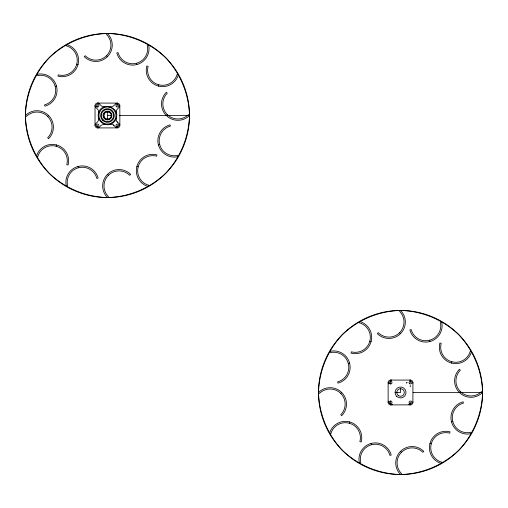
<?xml version="1.0" encoding="UTF-8"?>
<svg xmlns="http://www.w3.org/2000/svg" width="508" height="508" viewBox="0 0 508 508"><rect width="100%" height="100%" fill="white"/><g stroke="black" fill="none" stroke-linecap="round" stroke-linejoin="round"><path stroke-width="0.76" d="M98.787 103.429L98.196 103.092M98.539 113.125C96.196 120.663 105.391 127.724 112.071 123.508A9.233 9.233 0 0 0 116.37 117.9C119.875 106.566 101.175 101.556 98.539 113.125A4.242 4.242 0 0 0 97.536 109.131L95.771 107.366A2.502 2.502 0 0 1 95.771 103.829A2.502 2.502 0 0 1 99.308 103.829L101.06 105.594A4.255 4.255 0 0 0 105.067 106.597M167.246 114.567A15.075 15.075 0 0 0 188.563 114.567L189.509 115.513C188.881 137.16 180.34 157.785 165.475 173.533C149.727 188.398 129.102 196.939 107.455 197.568C85.808 196.939 65.183 188.398 49.435 173.533C34.569 157.785 26.029 137.16 25.4 115.513C26.029 93.866 34.569 73.241 49.435 57.493C65.183 42.628 85.808 34.087 107.455 33.458C129.102 34.087 149.727 42.628 165.475 57.493C180.34 73.241 188.881 93.866 189.509 115.513A16.408 16.408 0 0 1 166.3 115.513A16.408 16.408 0 0 1 166.3 92.304L167.246 93.25A15.075 15.075 0 0 0 167.246 114.567L166.3 115.513M388.468 383.826A2.502 2.502 0 0 1 391.281 380.155L391.293 380.073M460.337 391.541A15.075 15.075 0 0 0 481.654 391.541L482.6 392.487C481.971 414.134 473.431 434.759 458.565 450.507C442.817 465.372 422.192 473.913 400.545 474.542C378.898 473.913 358.273 465.372 342.525 450.507C327.66 434.759 319.119 414.134 318.491 392.487C319.119 370.84 327.66 350.215 342.525 334.467C358.273 319.602 378.898 311.061 400.545 310.432C422.192 311.061 442.817 319.602 458.565 334.467C473.431 350.215 481.971 370.84 482.6 392.487A82.055 82.055 0 0 1 359.518 463.55A82.055 82.055 0 0 1 359.518 321.424A82.055 82.055 0 0 1 482.6 392.487A16.408 16.408 0 0 1 459.391 392.487A16.408 16.408 0 0 1 459.391 369.278L460.337 370.224A15.075 15.075 0 0 0 460.337 391.541L459.391 392.487M56.147 146.221L56.49 144.932A16.408 16.408 0 0 0 36.392 156.54L37.681 156.883A15.075 15.075 0 0 1 56.147 146.221A15.075 15.075 0 0 1 66.808 164.687L68.097 165.036A16.408 16.408 0 0 0 56.49 144.932M158.413 86.087L158.763 84.798A15.075 15.075 0 0 1 148.101 66.338L146.812 65.989A16.408 16.408 0 0 0 158.413 86.087A16.408 16.408 0 0 0 178.511 74.486L177.222 74.143A15.075 15.075 0 0 1 158.763 84.798M349.237 423.202L349.587 421.913A16.408 16.408 0 0 1 361.188 442.011L359.899 441.662A15.075 15.075 0 0 0 349.237 423.202A15.075 15.075 0 0 0 330.778 433.857L329.489 433.515A16.408 16.408 0 0 1 349.587 421.913M451.51 363.068L451.853 361.779A15.075 15.075 0 0 0 470.319 351.117L471.608 351.46A16.408 16.408 0 0 1 451.51 363.068A16.408 16.408 0 0 1 439.903 342.964L441.192 343.313A15.075 15.075 0 0 0 451.853 361.779M47.663 116.459L48.609 115.513A16.408 16.408 0 0 1 48.609 138.722L47.663 137.776A15.075 15.075 0 0 0 47.663 116.459A15.075 15.075 0 0 0 26.346 116.459L25.4 115.513A16.408 16.408 0 0 1 48.609 115.513M340.754 393.433L341.7 392.487A16.408 16.408 0 0 1 341.7 415.696L340.754 414.75A15.075 15.075 0 0 0 340.754 393.433A15.075 15.075 0 0 0 319.437 393.433L318.491 392.487A16.408 16.408 0 0 1 341.7 392.487M98.184 103.181L97.536 103.092L117.367 103.092L116.142 103.473L113.894 105.594A4.324 4.324 0 0 1 109.842 106.597M409.232 404.527L410.464 404.857L390.633 404.908L392.398 404.171M55.201 86.436L56.49 86.087A16.408 16.408 0 0 1 44.888 106.191L44.545 104.896A15.075 15.075 0 0 0 55.201 86.436A15.075 15.075 0 0 0 36.741 75.775L36.392 74.486A16.408 16.408 0 0 1 56.49 86.087M158.413 144.932L159.703 144.589A15.075 15.075 0 0 0 178.168 155.251L178.511 156.54A16.408 16.408 0 0 1 158.413 144.932A16.408 16.408 0 0 1 170.021 124.835L170.364 126.124A15.075 15.075 0 0 0 159.703 144.589M348.298 363.41L349.587 363.068A16.408 16.408 0 0 0 329.489 351.46L329.832 352.749A15.075 15.075 0 0 1 348.298 363.41A15.075 15.075 0 0 1 337.636 381.876L337.979 383.165A16.408 16.408 0 0 0 349.587 363.068M451.51 421.913L452.799 421.564A15.075 15.075 0 0 0 471.259 432.225L471.608 433.515A16.408 16.408 0 0 1 451.51 421.913A16.408 16.408 0 0 1 463.112 401.809L463.455 403.104A15.075 15.075 0 0 0 452.799 421.564M119.825 105.594L119.869 125.425M111.36 115.513L107.455 115.513L107.455 119.285M119.24 115.513L189.509 115.513M97.536 127.927L117.367 127.883M412.915 382.575L412.915 402.406M395.078 392.487L400.545 392.487L400.545 388.715M413.125 392.487L482.6 392.487M391.281 380.155L390.633 380.073L410.464 380.073L409.829 380.206A2.451 2.451 0 0 1 412.833 383.21M76.74 64.205L78.029 64.548A16.408 16.408 0 0 0 66.427 44.45L66.084 45.739A15.075 15.075 0 0 1 76.74 64.205A15.075 15.075 0 0 1 58.28 74.867L57.931 76.156A16.408 16.408 0 0 0 78.029 64.548M136.874 166.472L138.163 166.821A15.075 15.075 0 0 1 156.629 156.159L156.978 154.87A16.408 16.408 0 0 0 136.874 166.472A16.408 16.408 0 0 0 148.482 186.576L148.825 185.28A15.075 15.075 0 0 1 138.163 166.821M369.837 341.179L371.126 341.528A16.408 16.408 0 0 0 359.518 321.424L359.175 322.72A15.075 15.075 0 0 1 369.837 341.179A15.075 15.075 0 0 1 351.371 351.841L351.022 353.13A16.408 16.408 0 0 0 371.126 341.528M429.971 443.452L431.26 443.795A15.075 15.075 0 0 0 441.916 462.261L441.573 463.55A16.408 16.408 0 0 1 429.971 443.452A16.408 16.408 0 0 1 450.069 431.844L449.72 433.134A15.075 15.075 0 0 0 431.26 443.795M113.481 125.012L115.633 127.159A2.451 2.451 0 0 0 119.317 126.917A2.451 2.451 0 0 0 118.593 123.304L116.853 121.507A3.689 3.689 0 0 1 116.37 117.9M399.599 332.696L400.545 333.642A16.408 16.408 0 0 0 400.545 310.432L399.599 311.379A15.075 15.075 0 0 1 399.599 332.696A15.075 15.075 0 0 1 378.282 332.696L377.336 333.642A16.408 16.408 0 0 0 400.545 333.642M106.509 55.721L107.455 56.667A16.408 16.408 0 0 0 107.455 33.458L106.509 34.404A15.075 15.075 0 0 1 106.509 55.721A15.075 15.075 0 0 1 85.192 55.721L84.245 56.667A16.408 16.408 0 0 0 107.455 56.667M400.545 451.333L401.491 452.279A15.075 15.075 0 0 1 422.808 452.279L423.755 451.333A16.408 16.408 0 0 0 400.545 451.333A16.408 16.408 0 0 0 400.545 474.542L401.491 473.596A15.075 15.075 0 0 1 401.491 452.279M107.455 174.358L108.401 175.304A15.075 15.075 0 0 0 108.401 196.621L107.455 197.568A16.408 16.408 0 0 1 107.455 174.358A16.408 16.408 0 0 1 130.664 174.358L129.718 175.304A15.075 15.075 0 0 0 108.401 175.304M117.031 121.723L117.367 122.066M113.894 125.425L113.36 124.911A3.524 3.524 0 0 0 109.842 124.428M429.622 340.239L429.971 341.528A16.408 16.408 0 0 0 441.573 321.424L440.284 321.774A15.075 15.075 0 0 1 429.622 340.239A15.075 15.075 0 0 1 411.163 329.578L409.867 329.921A16.408 16.408 0 0 0 429.971 341.528M371.126 443.452L371.469 444.741A15.075 15.075 0 0 0 360.807 463.201L359.518 463.55A16.408 16.408 0 0 1 371.126 443.452A16.408 16.408 0 0 1 391.224 455.054L389.934 455.397A15.075 15.075 0 0 0 371.469 444.741M136.531 63.259L136.874 64.548A16.408 16.408 0 0 1 116.776 52.946L118.066 52.603A15.075 15.075 0 0 0 136.531 63.259A15.075 15.075 0 0 0 147.193 44.799L148.482 44.45A16.408 16.408 0 0 1 136.874 64.548M78.029 166.472L78.378 167.761A15.075 15.075 0 0 0 67.716 186.226L66.427 186.576A16.408 16.408 0 0 1 78.029 166.472A16.408 16.408 0 0 1 98.133 178.079L96.838 178.422A15.075 15.075 0 0 0 78.378 167.761M410.464 381.203L410.464 382.575M410.464 402.406L410.464 403.771M390.633 381.203L390.633 383.94M390.633 401.034L390.633 403.771M388.131 382.575L388.131 402.406M117.367 104.229L117.367 105.594M117.367 125.425L117.367 126.797M107.671 111.735L107.671 115.513M97.536 105.594L97.536 106.966M97.536 125.425L97.536 126.797M95.034 105.594L95.034 125.425M116.142 103.473A2.451 2.451 0 0 1 119.101 107.334L117.367 109.074A4.324 4.324 0 0 0 116.37 113.125M105.067 124.428A6.369 6.369 0 0 0 101.073 125.425L99.308 127.197A2.502 2.502 0 0 1 95.771 127.197A2.502 2.502 0 0 1 95.771 123.66L97.536 121.895A4.242 4.242 0 0 0 98.539 117.9M111.316 114.535A3.772 3.772 0 0 1 111.316 116.491M110.941 117.399A3.772 3.772 0 0 1 105.245 118.402A3.772 3.772 0 0 1 105.245 112.624A3.772 3.772 0 0 1 110.941 113.627M391.884 404.571A2.502 2.502 0 0 1 388.468 401.155M412.833 401.771A2.451 2.451 0 0 1 408.724 404.139M410.185 386.201L410.464 385.934L410.185 386.201M406.984 382.575L406.571 382.988L406.984 382.575M104.788 118.18A3.772 3.772 0 0 0 111.1 116.491A3.772 3.772 0 0 0 106.477 111.868A3.772 3.772 0 0 0 104.788 118.18M116.688 106.782A1.365 1.365 0 0 0 118.739 105.594A1.365 1.365 0 0 0 116.688 104.413A1.365 1.365 0 0 0 116.688 106.782M96.571 106.566A1.365 1.365 0 0 0 98.857 105.95A1.365 1.365 0 0 0 97.187 104.273A1.365 1.365 0 0 0 96.571 106.566M96.857 126.613A1.365 1.365 0 0 0 98.908 125.425A1.365 1.365 0 0 0 96.857 124.244A1.365 1.365 0 0 0 96.857 126.613M116.688 126.613A1.365 1.365 0 0 0 118.739 125.425A1.365 1.365 0 0 0 116.688 124.244A1.365 1.365 0 0 0 116.688 126.613M101.409 121.558A8.547 8.547 0 0 0 115.71 117.723A8.547 8.547 0 0 0 105.239 107.258A8.547 8.547 0 0 0 101.409 121.558M102.616 120.345A6.839 6.839 0 0 0 114.059 117.284A6.839 6.839 0 0 0 105.683 108.909A6.839 6.839 0 0 0 102.616 120.345M103.105 119.863A6.153 6.153 0 0 0 113.398 117.107A6.153 6.153 0 0 0 105.861 109.569A6.153 6.153 0 0 0 103.105 119.863M104.311 118.656A4.445 4.445 0 0 0 111.747 116.662A4.445 4.445 0 0 0 106.305 111.22A4.445 4.445 0 0 0 104.311 118.656M49.435 173.533A82.055 82.055 0 0 0 186.709 136.747A82.055 82.055 0 0 0 86.214 36.252A82.055 82.055 0 0 0 49.435 173.533M409.778 383.756A1.365 1.365 0 0 0 411.829 382.575A1.365 1.365 0 0 0 409.778 381.387A1.365 1.365 0 0 0 409.778 383.756M389.947 383.756A1.365 1.365 0 0 0 391.998 382.575A1.365 1.365 0 0 0 389.947 381.387A1.365 1.365 0 0 0 389.947 383.756M389.661 403.371A1.365 1.365 0 0 0 391.954 402.755A1.365 1.365 0 0 0 390.277 401.079A1.365 1.365 0 0 0 389.661 403.371M409.492 403.371A1.365 1.365 0 0 0 411.785 402.755A1.365 1.365 0 0 0 410.108 401.079A1.365 1.365 0 0 0 409.492 403.371M398.659 395.757A3.772 3.772 0 0 0 404.324 392.487A3.772 3.772 0 0 0 398.659 389.217A3.772 3.772 0 0 0 398.659 395.757M396.678 396.354A5.467 5.467 0 0 0 405.829 393.903A5.467 5.467 0 0 0 399.129 387.204A5.467 5.467 0 0 0 396.678 396.354"/></g></svg>
